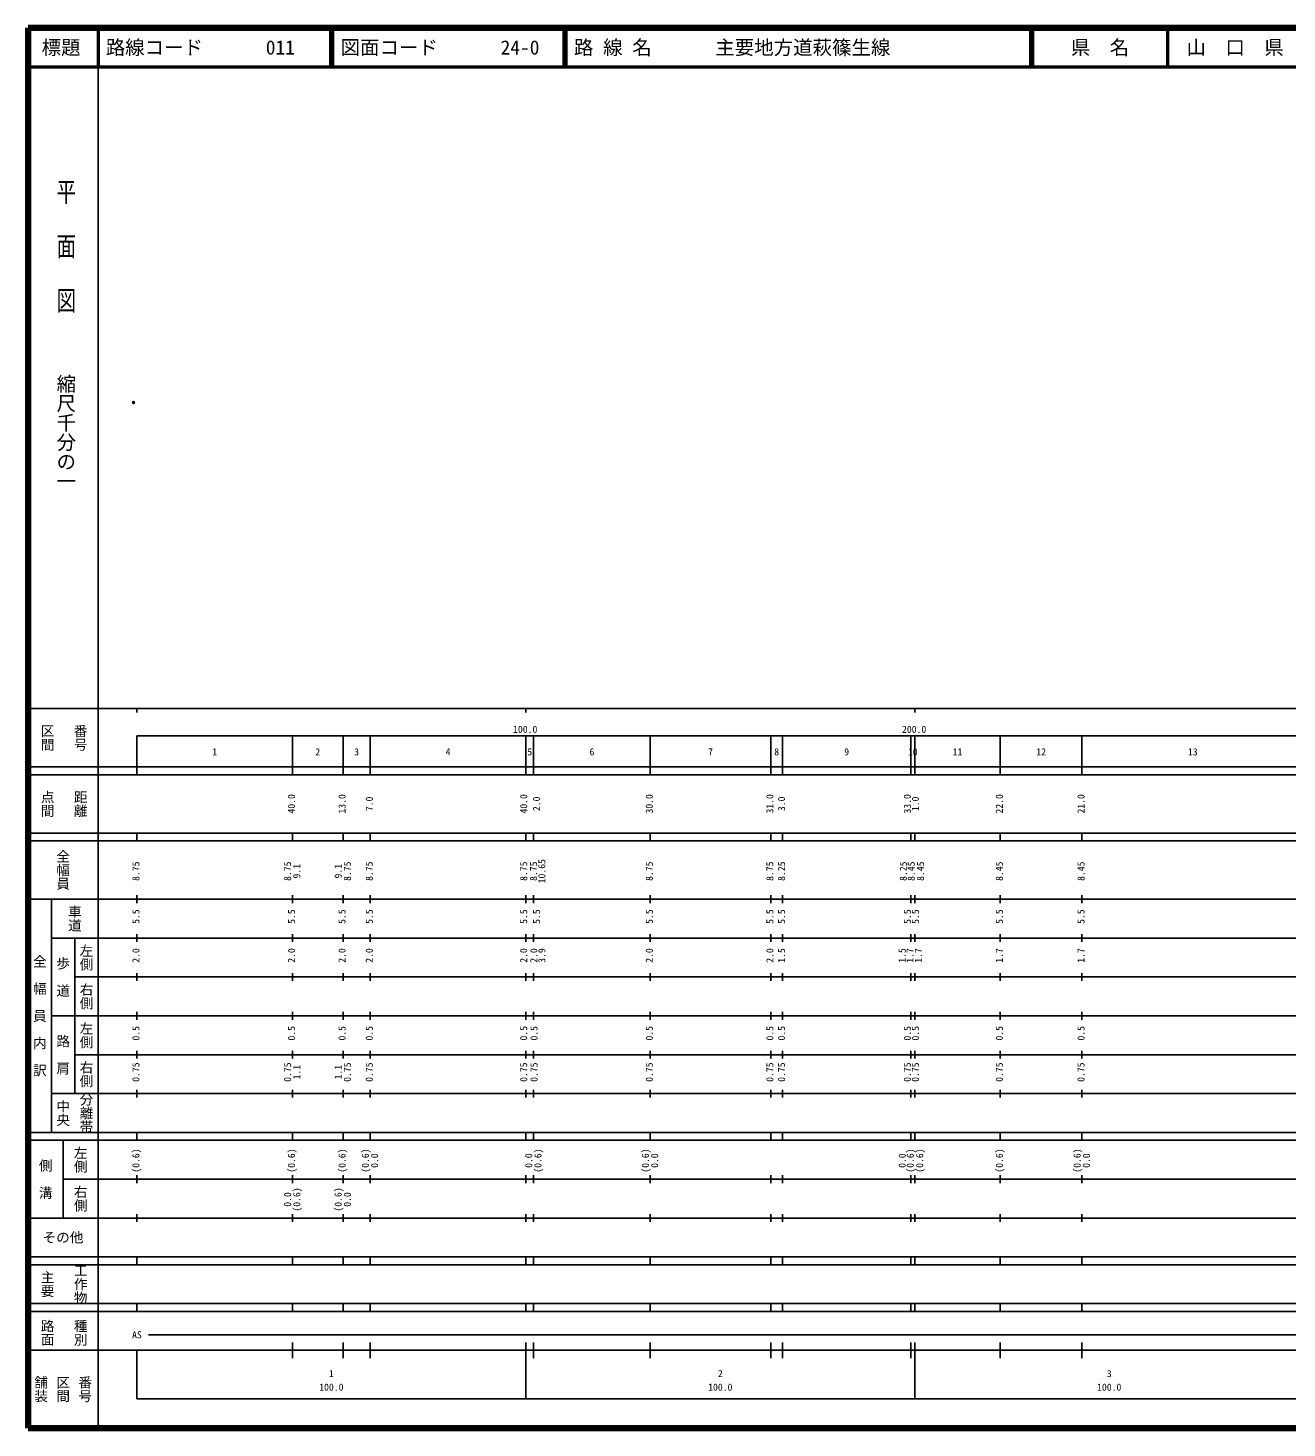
# Model space of a CAD drawing. Units: millimetres on the paper. Extents: x 40 to 680, y 20 to 380.
# Drawn here: x 40 to 363.7, y 20 to 380 of the extents above; entities that cross this region are included whole.
import ezdxf
from ezdxf.enums import TextEntityAlignment as Align

# ---------------------------------------------------------------- set-up
doc = ezdxf.new("R2010")
doc.units = ezdxf.units.MM
doc.header["$PDMODE"] = 32
doc.header["$PDSIZE"] = 0.5
doc.layers.add('M-OTRS', color=6, linetype='Continuous')
doc.layers.add('M-TTL-TXT', color=7, linetype='Continuous')
for name, color, linetype, lineweight in [('M-TTL', 2, 'Continuous', 140), ('M-TTL-BAND', 7, 'Continuous', 25), ('M-TTL-LINE', 7, 'Continuous', 50)]:
    doc.layers.add(name, color=color, linetype=linetype, lineweight=lineweight)
doc.styles.add('@ＭＳ ゴシック', font='')
doc.styles.add('ＭＳ ゴシック', font='')
doc.styles.get('@ＭＳ ゴシック').set_extended_font_data('@MS Gothic')
doc.styles.get('ＭＳ ゴシック').set_extended_font_data('MS Gothic')

msp = doc.modelspace()

# ---------------------------------------------------------------- linework, layer by layer
at = {"layer": 'M-OTRS'}
msp.add_point((67.154, 283.683), dxfattribs=at)
at = {"layer": 'M-TTL'}
for p, q in [((40, 380), (40, 20)), ((680, 380), (40, 380)), ((40, 20), (680, 20))]:
    msp.add_line(p, q, dxfattribs=at)
at = {"layer": 'M-TTL-BAND'}
for p, q in [((58, 370), (58, 20)), ((40, 205), (579, 205)), ((68, 205), (68, 204)), ((168, 205), (168, 204)), ((268, 205), (268, 204)), ((68, 198), (579, 198)), ((68, 198), (68, 188)), ((108, 188), (108, 198)), ((121, 188), (121, 198)), ((128, 188), (128, 198)), ((168, 188), (168, 198)), ((170, 188), (170, 198)), ((200, 188), (200, 198)), ((231, 188), (231, 198)), ((234, 188), (234, 198)), ((267, 188), (267, 198)), ((268, 188), (268, 198)), ((290, 188), (290, 198)), ((311, 188), (311, 198)), ((40, 190), (579, 190)), ((40, 188), (579, 188)), ((40, 173), (579, 173)), ((68, 171), (68, 173)), ((108, 171), (108, 173)), ((121, 171), (121, 173)), ((128, 171), (128, 173)), ((168, 171), (168, 173)), ((170, 171), (170, 173)), ((200, 171), (200, 173)), ((231, 171), (231, 173)), ((234, 171), (234, 173)), ((267, 171), (267, 173)), ((268, 171), (268, 173)), ((290, 171), (290, 173)), ((311, 171), (311, 173)), ((40, 171), (579, 171)), ((40, 156), (579, 156)), ((46, 96), (46, 156)), ((68, 155), (68, 157)), ((108, 155), (108, 157)), ((121, 155), (121, 157)), ((128, 155), (128, 157)), ((168, 155), (168, 157)), ((170, 155), (170, 157)), ((200, 155), (200, 157)), ((231, 155), (231, 157)), ((234, 155), (234, 157)), ((267, 155), (267, 157)), ((268, 155), (268, 157)), ((290, 155), (290, 157)), ((311, 155), (311, 157)), ((46, 146), (579, 146)), ((52, 146), (52, 106)), ((68, 145), (68, 147)), ((108, 145), (108, 147)), ((121, 145), (121, 147)), ((128, 145), (128, 147)), ((168, 145), (168, 147)), ((170, 145), (170, 147)), ((200, 145), (200, 147)), ((231, 145), (231, 147)), ((234, 145), (234, 147)), ((267, 145), (267, 147)), ((268, 145), (268, 147)), ((290, 145), (290, 147)), ((311, 145), (311, 147)), ((68, 135), (68, 137)), ((108, 135), (108, 137)), ((121, 135), (121, 137)), ((128, 135), (128, 137)), ((168, 135), (168, 137)), ((170, 135), (170, 137)), ((200, 135), (200, 137)), ((231, 135), (231, 137)), ((234, 135), (234, 137)), ((267, 135), (267, 137)), ((268, 135), (268, 137)), ((290, 135), (290, 137)), ((311, 135), (311, 137)), ((52, 136), (579, 136)), ((46, 126), (579, 126)), ((68, 125), (68, 127)), ((108, 125), (108, 127)), ((121, 125), (121, 127)), ((128, 125), (128, 127)), ((168, 125), (168, 127)), ((170, 125), (170, 127)), ((200, 125), (200, 127)), ((231, 125), (231, 127)), ((234, 125), (234, 127)), ((267, 125), (267, 127)), ((268, 125), (268, 127)), ((290, 125), (290, 127)), ((311, 125), (311, 127)), ((52, 116), (579, 116)), ((68, 115), (68, 117)), ((108, 115), (108, 117)), ((121, 115), (121, 117)), ((128, 115), (128, 117)), ((168, 115), (168, 117)), ((170, 115), (170, 117)), ((200, 115), (200, 117)), ((231, 115), (231, 117)), ((234, 115), (234, 117)), ((267, 115), (267, 117)), ((268, 115), (268, 117)), ((290, 115), (290, 117)), ((311, 115), (311, 117)), ((46, 106), (579, 106)), ((68, 105), (68, 107)), ((108, 105), (108, 107)), ((121, 105), (121, 107)), ((128, 105), (128, 107)), ((168, 105), (168, 107)), ((170, 105), (170, 107)), ((200, 105), (200, 107)), ((231, 105), (231, 107)), ((234, 105), (234, 107)), ((267, 105), (267, 107)), ((268, 105), (268, 107)), ((290, 105), (290, 107)), ((311, 105), (311, 107)), ((40, 96), (579, 96)), ((40, 94), (579, 94)), ((49, 94), (49, 74)), ((68, 94), (68, 96)), ((108, 94), (108, 96)), ((121, 94), (121, 96)), ((128, 94), (128, 96)), ((168, 94), (168, 96)), ((170, 94), (170, 96)), ((200, 94), (200, 96)), ((231, 94), (231, 96)), ((234, 94), (234, 96)), ((267, 94), (267, 96)), ((268, 94), (268, 96)), ((290, 94), (290, 96)), ((311, 94), (311, 96)), ((49, 84), (579, 84)), ((68, 83), (68, 85)), ((108, 83), (108, 85)), ((121, 83), (121, 85)), ((128, 83), (128, 85)), ((168, 83), (168, 85)), ((170, 83), (170, 85)), ((200, 83), (200, 85)), ((231, 83), (231, 85)), ((234, 83), (234, 85)), ((267, 83), (267, 85)), ((268, 83), (268, 85)), ((290, 83), (290, 85)), ((311, 83), (311, 85)), ((40, 74), (579, 74)), ((68, 73), (68, 75)), ((108, 73), (108, 75)), ((121, 73), (121, 75)), ((128, 73), (128, 75)), ((168, 73), (168, 75)), ((170, 73), (170, 75)), ((200, 73), (200, 75)), ((231, 73), (231, 75)), ((234, 73), (234, 75)), ((267, 73), (267, 75)), ((268, 73), (268, 75)), ((290, 73), (290, 75)), ((311, 73), (311, 75)), ((40, 64), (579, 64)), ((40, 62), (579, 62)), ((68, 62), (68, 64)), ((108, 62), (108, 64)), ((121, 62), (121, 64)), ((128, 62), (128, 64)), ((168, 62), (168, 64)), ((170, 62), (170, 64)), ((200, 62), (200, 64)), ((231, 62), (231, 64)), ((234, 62), (234, 64)), ((267, 62), (267, 64)), ((268, 62), (268, 64)), ((290, 62), (290, 64)), ((311, 62), (311, 64)), ((40, 52), (579, 52)), ((68, 50), (68, 52)), ((108, 50), (108, 52)), ((121, 50), (121, 52)), ((128, 50), (128, 52)), ((168, 50), (168, 52)), ((170, 50), (170, 52)), ((200, 50), (200, 52)), ((231, 50), (231, 52)), ((234, 50), (234, 52)), ((267, 50), (267, 52)), ((268, 50), (268, 52)), ((290, 50), (290, 52)), ((311, 50), (311, 52)), ((40, 50), (579, 50)), ((71, 44), (565, 44)), ((40, 40), (579, 40)), ((68, 40), (68, 27.5)), ((108, 38), (108, 42)), ((121, 38), (121, 42)), ((128, 38), (128, 42)), ((168, 27.5), (168, 42)), ((170, 38), (170, 42)), ((200, 38), (200, 42)), ((231, 38), (231, 42)), ((234, 38), (234, 42)), ((267, 38), (267, 42)), ((268, 27.5), (268, 42)), ((290, 38), (290, 42)), ((311, 38), (311, 42)), ((68, 27.5), (579, 27.5))]:
    msp.add_line(p, q, dxfattribs=at)
at = {"layer": 'M-TTL-LINE'}
for p, q in [((58, 380), (58, 370)), ((117.75, 380), (117.75, 370)), ((118.25, 380), (118.25, 370)), ((177.75, 380), (177.75, 370)), ((178.25, 380), (178.25, 370)), ((297.75, 380), (297.75, 370)), ((298.25, 380), (298.25, 370)), ((333, 380), (333, 370)), ((40, 370), (680, 370))]:
    msp.add_line(p, q, dxfattribs=at)

# ---------------------------------------------------------------- texts
at = {"layer": 'M-TTL-BAND', "style": '@ＭＳ ゴシック', "width": 1.4}
msp.add_text('平  面  図', height=3.666, rotation=270, dxfattribs=at).set_placement((49.777, 306.475), align=Align.MIDDLE_RIGHT)
at = {"layer": 'M-TTL-BAND', "style": '@ＭＳ ゴシック'}
msp.add_text('縮尺千分の一', height=3.666, rotation=270, dxfattribs=at).set_placement((49.777, 261.03), align=Align.MIDDLE_RIGHT)
for s, p in [('区間', (45, 197.5)), ('番号', (53.5, 197.5)), ('点間', (45, 180.5)), ('距離', (53.5, 180.5)), ('全幅員', (49, 163.5)), ('車道', (52, 151)), ('左側', (55, 141)), ('全\u3000幅\u3000員\u3000内\u3000訳', (43, 126)), ('歩\u3000道', (49, 136)), ('右側', (55, 131)), ('左側', (55, 121)), ('路\u3000肩', (49, 116)), ('右側', (55, 111)), ('分離帯', (55, 101)), ('中央', (49, 101)), ('左側', (53.5, 89)), ('側\u3000溝', (44.5, 84)), ('右側', (53.5, 79)), ('工作物', (53.5, 57)), ('主要', (45, 57)), ('路面', (45, 44.5)), ('種別', (53.5, 44.5)), ('舗装', (43.333, 30)), ('区間', (49, 30)), ('番号', (54.667, 30))]:
    msp.add_text(s, height=2.566, rotation=270, dxfattribs=at).set_placement(p, align=Align.MIDDLE_CENTER)
at = {"layer": 'M-TTL-BAND', "style": 'ＭＳ ゴシック'}
for s, p in [('100.0', (167.844, 198.195)), ('200.0', (267.844, 198.195)), ('1', (88, 192.405)), ('2', (114.5, 192.405)), ('3', (124.5, 192.405)), ('4', (148, 192.405)), ('5', (169, 192.405)), ('6', (185, 192.405)), ('7', (215.5, 192.405)), ('8', (232.5, 192.405)), ('9', (250.5, 192.405)), ('10', (267.5, 192.405)), ('11', (279, 192.405)), ('12', (300.5, 192.405)), ('13', (339.5, 192.405)), ('AS', (68, 42.5)), ('1', (118, 32.523)), ('2', (218, 32.523)), ('3', (318, 32.523)), ('100.0', (118, 29.033)), ('100.0', (218, 29.033)), ('100.0', (318, 29.033))]:
    msp.add_text(s, height=1.833, dxfattribs=at).set_placement(p, align=Align.BOTTOM_CENTER)
for s, p in [('40.0', (109.201, 180.5)), ('13.0', (122.201, 180.5)), ('7.0', (129.201, 180.5)), ('40.0', (168.899, 180.5)), ('2.0', (172.209, 180.5)), ('30.0', (201.201, 180.5)), ('31.0', (232.201, 180.5)), ('3.0', (235.201, 180.5)), ('33.0', (267.559, 180.5)), ('1.0', (269.624, 180.5)), ('22.0', (291.201, 180.5)), ('21.0', (312.201, 180.5)), ('10.65', (173.579, 163.174)), ('8.75', (69.201, 163.174)), ('8.75', (108.201, 163.174)), ('9.1', (110.571, 163.174)), ('9.1', (121.201, 163.174)), ('8.75', (123.571, 163.174)), ('8.75', (129.201, 163.174)), ('8.75', (168.899, 163.174)), ('8.75', (171.441, 163.174)), ('8.75', (201.201, 163.174)), ('8.75', (232.201, 163.174)), ('8.25', (235.201, 163.174)), ('8.25', (266.508, 163.174)), ('8.45', (268.546, 163.174)), ('8.45', (270.938, 163.174)), ('8.45', (291.201, 163.174)), ('8.45', (312.201, 163.174)), ('5.5', (69.201, 151.5)), ('5.5', (109.201, 151.5)), ('5.5', (122.201, 151.5)), ('5.5', (129.201, 151.5)), ('5.5', (168.899, 151.5)), ('5.5', (172.209, 151.5)), ('5.5', (201.201, 151.5)), ('5.5', (232.201, 151.5)), ('5.5', (235.201, 151.5)), ('5.5', (267.559, 151.5)), ('5.5', (269.624, 151.5)), ('5.5', (291.201, 151.5)), ('5.5', (312.201, 151.5)), ('2.0', (69.201, 141.5)), ('2.0', (109.201, 141.5)), ('2.0', (122.201, 141.5)), ('2.0', (129.201, 141.5)), ('2.0', (168.899, 141.5)), ('2.0', (171.496, 141.5)), ('3.9', (173.579, 141.5)), ('2.0', (201.201, 141.5)), ('2.0', (232.201, 141.5)), ('1.5', (235.201, 141.5)), ('1.5', (266.211, 141.5)), ('1.7', (268.225, 141.5)), ('1.7', (270.36, 141.5)), ('1.7', (291.201, 141.5)), ('1.7', (312.201, 141.5)), ('0.5', (69.201, 121.5)), ('0.5', (109.201, 121.5)), ('0.5', (122.201, 121.5)), ('0.5', (129.201, 121.5)), ('0.5', (168.899, 121.5)), ('0.5', (171.567, 121.5)), ('0.5', (201.201, 121.5)), ('0.5', (232.201, 121.5)), ('0.5', (235.201, 121.5)), ('0.5', (267.559, 121.5)), ('0.5', (269.624, 121.5)), ('0.5', (291.201, 121.5)), ('0.5', (312.201, 121.5)), ('0.75', (69.201, 111.5)), ('0.75', (108.201, 111.5)), ('1.1', (110.571, 111.5)), ('1.1', (121.201, 111.5)), ('0.75', (123.571, 111.5)), ('0.75', (129.201, 111.5)), ('0.75', (168.899, 111.5)), ('0.75', (171.567, 111.5)), ('0.75', (201.201, 111.5)), ('0.75', (232.201, 111.5)), ('0.75', (235.201, 111.5)), ('0.75', (267.559, 111.5)), ('0.75', (269.624, 111.5)), ('0.75', (291.201, 111.5)), ('0.75', (312.201, 111.5)), ('(0.6)', (69.201, 88.764)), ('(0.6)', (109.201, 88.764)), ('(0.6)', (122.201, 88.764)), ('(0.6)', (128.201, 88.764)), ('0.0', (130.571, 88.764)), ('0.0', (170.201, 88.764)), ('(0.6)', (172.571, 88.764)), ('(0.6)', (200.201, 88.764)), ('0.0', (202.571, 88.764)), ('0.0', (266.238, 88.764)), ('(0.6)', (268.305, 88.764)), ('(0.6)', (270.721, 88.764)), ('(0.6)', (291.201, 88.764)), ('(0.6)', (311.201, 88.764)), ('0.0', (313.571, 88.764)), ('0.0', (108.201, 78.764)), ('(0.6)', (110.571, 78.764)), ('(0.6)', (121.201, 78.764)), ('0.0', (123.571, 78.764))]:
    msp.add_text(s, height=1.833, rotation=90, dxfattribs=at).set_placement(p, align=Align.BOTTOM_CENTER)
msp.add_text('その他', height=2.566, dxfattribs=at).set_placement((49, 69), align=Align.MIDDLE_CENTER)
at = {"layer": 'M-TTL-TXT', "style": 'ＭＳ ゴシック'}
for s, p in [('標題', (48.5, 375)), ('県\u3000名', (315.625, 375)), ('山\u3000口\u3000県', (350.375, 375))]:
    msp.add_text(s, height=3.666, dxfattribs=at).set_placement(p, align=Align.MIDDLE_CENTER)
for s, p in [('路線コード', (60, 375)), ('011', (101.142, 375)), ('図面コード', (120.38, 375)), ('24-0', (161.521, 375)), ('路 線 名', (180.38, 375)), ('主要地方道萩篠生線', (216.734, 375))]:
    msp.add_text(s, height=3.666, dxfattribs=at).set_placement(p, align=Align.MIDDLE_LEFT)

doc.saveas('drawing.dxf')
